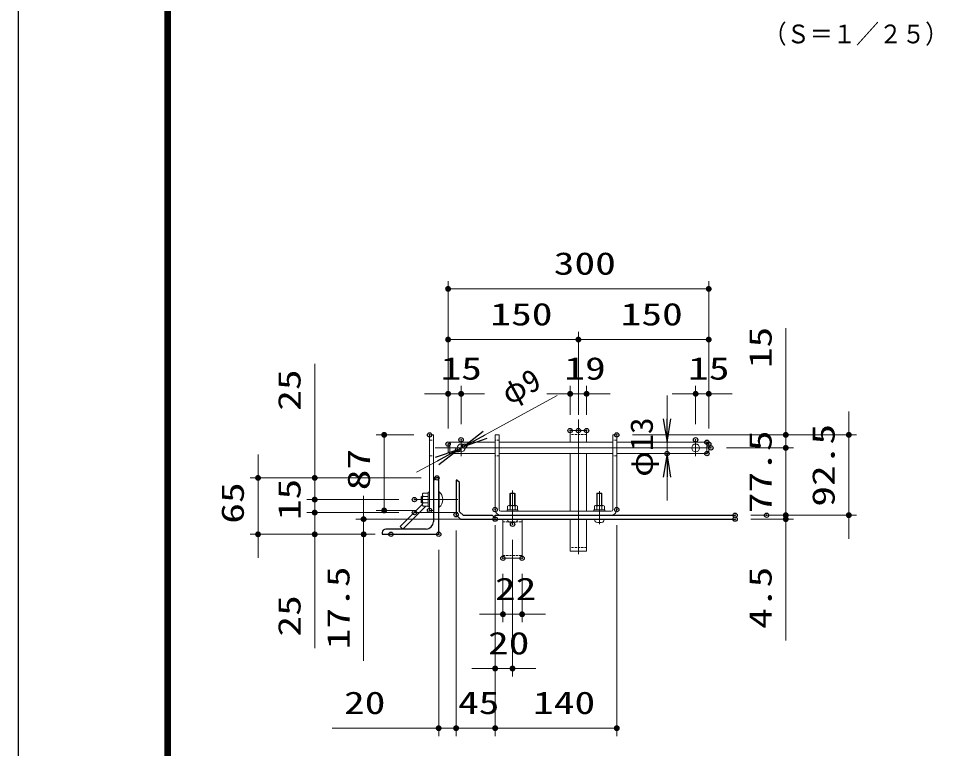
# Model space of a CAD drawing. Units: millimetres, scale not verified. Extents: x -5249 to 5251, y -3712 to 3712.
# Drawn here: x -5249 to -3129, y -2499 to -817 of the extents above; entities that cross this region are included whole.
import ezdxf
from ezdxf.enums import TextEntityAlignment as Align

# ---------------------------------------------------------------- set-up
doc = ezdxf.new("R2010")
doc.units = ezdxf.units.MM
doc.header["$LTSCALE"] = 20
doc.header["$PDMODE"] = 32
doc.header["$PDSIZE"] = 10
doc.linetypes.add('USER1', pattern=[0.375, 0.25, -0.125])
doc.linetypes.add('USER2', pattern=[50.8, 31.75, -6.35, 6.35, -6.35])
for name, color, linetype, lineweight in [('0-0_D-TTL', 7, 'Continuous', 25), ('0-2_D-STR1', 1, 'Continuous', 25), ('0-4_0', 7, 'Continuous', 25), ('0-5_D-STR-DIM', 7, 'Continuous', 13), ('0-7_D-STR-TXT', 7, 'Continuous', 13), ('0-9_D-BMK', 2, 'Continuous', 13), ('0-B_D-STR3', 3, 'Continuous', 13)]:
    doc.layers.add(name, color=color, linetype=linetype, lineweight=lineweight)
doc.layers.add('0-6_Defpoints', color=7, linetype='Continuous')
doc.styles.add('ＭＳ ゴシック', font='')
doc.styles.get('ＭＳ ゴシック').set_extended_font_data('MS Gothic')

# ---------------------------------------------------------------- blocks, each defined once
blk = doc.blocks.new('_DotSmall')
at = {"layer": '0-4_0'}
for points in [[(0, 0), (-2.5, 0), (-2.48, 0.313)], [(0, 0), (-2.48, -0.313), (-2.5, 0)], [(0, 0), (-2.48, 0.313), (-2.421, 0.622)], [(0, 0), (-2.421, -0.622), (-2.48, -0.313)], [(0, 0), (-2.421, 0.622), (-2.324, 0.92)], [(0, 0), (-2.324, -0.92), (-2.421, -0.622)], [(0, 0), (-2.324, 0.92), (-2.191, 1.204)], [(0, 0), (-2.191, -1.204), (-2.324, -0.92)], [(0, 0), (-2.191, 1.204), (-2.023, 1.469)], [(0, 0), (-2.023, -1.469), (-2.191, -1.204)], [(0, 0), (-2.023, 1.469), (-1.822, 1.711)], [(0, 0), (-1.822, -1.711), (-2.023, -1.469)], [(0, 0), (-1.822, 1.711), (-1.594, 1.926)], [(0, 0), (-1.594, -1.926), (-1.822, -1.711)], [(0, 0), (-1.594, 1.926), (-1.34, 2.111)], [(0, 0), (-1.34, -2.111), (-1.594, -1.926)], [(0, 0), (-1.34, 2.111), (-1.064, 2.262)], [(0, 0), (-1.064, -2.262), (-1.34, -2.111)], [(0, 0), (-1.064, 2.262), (-0.773, 2.378)], [(0, 0), (-0.773, -2.378), (-1.064, -2.262)], [(0, 0), (-0.773, 2.378), (-0.468, 2.456)], [(0, 0), (-0.468, -2.456), (-0.773, -2.378)], [(0, 0), (-0.468, 2.456), (-0.157, 2.495)], [(0, 0), (-0.157, -2.495), (-0.468, -2.456)], [(0, 0), (-0.157, 2.495), (0.157, 2.495)], [(0, 0), (0.157, -2.495), (-0.157, -2.495)], [(0, 0), (0.157, 2.495), (0.468, 2.456)], [(0, 0), (0.468, 2.456), (0.773, 2.378)], [(0, 0), (0.773, 2.378), (1.064, 2.262)], [(0, 0), (1.064, 2.262), (1.34, 2.111)], [(0, 0), (1.34, 2.111), (1.594, 1.926)], [(0, 0), (1.594, 1.926), (1.822, 1.711)], [(0, 0), (1.822, 1.711), (2.023, 1.469)], [(0, 0), (2.023, 1.469), (2.191, 1.204)], [(0, 0), (2.191, 1.204), (2.324, 0.92)], [(0, 0), (2.324, 0.92), (2.421, 0.622)], [(0, 0), (2.421, 0.622), (2.48, 0.313)], [(0, 0), (2.48, 0.313), (2.5, 0)], [(0, 0), (0.468, -2.456), (0.157, -2.495)], [(0, 0), (0.773, -2.378), (0.468, -2.456)], [(0, 0), (1.064, -2.262), (0.773, -2.378)], [(0, 0), (1.34, -2.111), (1.064, -2.262)], [(0, 0), (1.594, -1.926), (1.34, -2.111)], [(0, 0), (1.822, -1.711), (1.594, -1.926)], [(0, 0), (2.023, -1.469), (1.822, -1.711)], [(0, 0), (2.191, -1.204), (2.023, -1.469)], [(0, 0), (2.324, -0.92), (2.191, -1.204)], [(0, 0), (2.421, -0.622), (2.324, -0.92)], [(0, 0), (2.48, -0.313), (2.421, -0.622)], [(0, 0), (2.5, 0), (2.48, -0.313)]]:
    blk.add_solid(points, dxfattribs=at)
blk = doc.blocks.new('DARROWS')
at = {"layer": '0-4_0'}
blk.add_line((0, 0), (-19.982, 0), dxfattribs=at)
blk.add_lwpolyline([(-20, -3.333), (0, 0), (-20, 3.333)], dxfattribs=at)

msp = doc.modelspace()

# ---------------------------------------------------------------- linework, layer by layer
at = {"layer": '0-0_D-TTL', "color": 2}
msp.add_lwpolyline([(-5249.36, 3712.5), (5250.64, 3712.5), (5250.64, -3712.5), (-5249.36, -3712.5)], close=True, dxfattribs=at)
at = {"layer": '0-0_D-TTL'}
for points in [[(-4911.86, 3437.5), (4913.14, 3437.5), (4913.14, -3437.5), (-4911.86, -3437.5)], [(-4908.73, 3434.37), (4910.02, 3434.37), (4910.02, -3434.37), (-4908.73, -3434.37)], [(-4905.61, 3431.25), (4906.89, 3431.25), (4906.89, -3431.25), (-4905.61, -3431.25)], [(-4902.48, 3428.12), (4903.77, 3428.12), (4903.77, -3428.12), (-4902.48, -3428.12)], [(-4899.36, 3425), (4900.64, 3425), (4900.64, -3425), (-4899.36, -3425)]]:
    msp.add_lwpolyline(points, close=True, dxfattribs=at)
at = {"layer": '0-2_D-STR1'}
for p, q in [((-4293.79, -1883.43), (-4293.79, -1976.43)), ((-4370.5, -1987.43), (-4318.99, -1935.92)), ((-4364.5, -1993.43), (-4311.5, -1940.43)), ((-4151.79, -1961.43), (-3599.34, -1961.43)), ((-4151.79, -1970.43), (-4151.79, -1961.43)), ((-4151.79, -1970.43), (-3599.34, -1970.43)), ((-4310.79, -1993.43), (-4403.79, -1993.43)), ((-4364.5, -1993.43), (-4370.5, -1987.43)), ((-4411.79, -2005.43), (-4281.79, -2005.43))]:
    msp.add_line(p, q, dxfattribs=at)
for points in [[(-4281.79, -2005.43), (-4281.79, -1875.43), (-4285.79, -1875.43)], [(-4411.79, -2001.43), (-4411.79, -2005.43), (-4281.79, -2005.43)]]:
    msp.add_lwpolyline(points, dxfattribs=at)
msp.add_lwpolyline([(-4239.79, -1880.43), (-4241.79, -1880.43), (-4241.79, -1960.43), (-4231.79, -1970.43), (-4151.79, -1970.43), (-4151.79, -1968.43), (-4157.79, -1962.43), (-4224.79, -1962.43), (-4233.79, -1953.43), (-4233.79, -1886.43)], close=True, dxfattribs=at)
for centre, radius, start, end in [((-4285.79, -1883.43), 8, 90, 180), ((-4403.79, -2001.43), 8, 90, 180), ((-4310.79, -1976.43), 17, 270, 0)]:
    msp.add_arc(centre, radius, start, end, dxfattribs=at)
at = {"layer": '0-5_D-STR-DIM'}
for p, q in [((-4260.13, -1761.43), (-4260.13, -1422.21)), ((-4260.13, -1440.21), (-3660.13, -1440.21)), ((-3660.13, -1761.43), (-3660.13, -1422.21)), ((-4260.13, -1761.43), (-4260.13, -1538.91)), ((-3960.13, -1730.43), (-3960.13, -1538.91)), ((-3960.13, -1730.43), (-3960.13, -1538.91)), ((-3660.13, -1761.43), (-3660.13, -1538.91)), ((-3482.65, -1776.43), (-3482.65, -1531.03)), ((-4260.13, -1556.91), (-3960.13, -1556.91)), ((-3960.13, -1556.91), (-3660.13, -1556.91)), ((-4567.24, -1875.43), (-4567.24, -1612.93)), ((-4260.13, -1761.43), (-4260.13, -1663.84)), ((-4230.13, -1751.84), (-4230.13, -1663.84)), ((-3979.13, -1730.43), (-3979.13, -1663.84)), ((-3941.13, -1730.43), (-3941.13, -1663.84)), ((-3690.13, -1751.84), (-3690.13, -1663.84)), ((-3660.13, -1761.43), (-3660.13, -1663.84)), ((-4260.13, -1681.84), (-4314.13, -1681.84)), ((-4260.13, -1681.84), (-4230.13, -1681.84)), ((-4230.13, -1681.84), (-4176.13, -1681.84)), ((-4008.97, -1685.64), (-4174.84, -1776.23)), ((-3979.13, -1681.84), (-4033.13, -1681.84)), ((-3979.13, -1681.84), (-3941.13, -1681.84)), ((-3941.13, -1681.84), (-3887.13, -1681.84)), ((-3756.1, -1739.43), (-3756.1, -1685.43)), ((-3690.13, -1681.84), (-3744.13, -1681.84)), ((-3690.13, -1681.84), (-3660.13, -1681.84)), ((-3660.13, -1681.84), (-3606.13, -1681.84)), ((-3337.53, -1776.43), (-3337.53, -1722.43)), ((-3482.65, -1806.43), (-3482.65, -1752.43)), ((-4338.79, -1776.43), (-4425.35, -1776.43)), ((-4407.35, -1950.43), (-4407.35, -1776.43)), ((-3835.79, -1776.43), (-3319.53, -1776.43)), ((-3835.79, -1776.43), (-3464.65, -1776.43)), ((-3482.65, -1806.43), (-3482.65, -1776.43)), ((-3337.53, -1961.43), (-3337.53, -1776.43)), ((-4238.03, -1810.74), (-4222.24, -1802.12)), ((-3700.13, -1793.43), (-3792.1, -1793.43)), ((-3756.1, -1793.43), (-3756.1, -1819.43)), ((-4697.72, -1875.43), (-4697.72, -1821.43)), ((-3700.13, -1819.43), (-3792.1, -1819.43)), ((-3619.07, -1806.43), (-3464.65, -1806.43)), ((-3619.07, -1806.43), (-3464.65, -1806.43)), ((-3482.65, -1806.43), (-3482.65, -1860.43)), ((-3482.65, -1806.43), (-3482.65, -1961.43)), ((-4285.42, -1836.63), (-4332.82, -1862.51)), ((-4321.79, -1875.43), (-4715.72, -1875.43)), ((-4697.72, -2005.43), (-4697.72, -1875.43)), ((-4321.79, -1875.43), (-4585.24, -1875.43)), ((-4567.24, -1925.43), (-4567.24, -1871.43)), ((-4567.24, -1925.43), (-4567.24, -1875.43)), ((-3756.1, -1873.43), (-3756.1, -1927.43)), ((-4567.24, -1955.43), (-4567.24, -1901.43)), ((-3482.65, -1961.43), (-3482.65, -1907.43)), ((-4373.84, -1925.43), (-4585.24, -1925.43)), ((-4373.84, -1925.43), (-4585.24, -1925.43)), ((-4567.24, -1955.43), (-4567.24, -1925.43)), ((-4567.24, -1925.43), (-4567.24, -1979.43)), ((-4454.51, -1970.43), (-4454.51, -1916.43)), ((-4338.79, -1950.43), (-4425.35, -1950.43)), ((-4373.84, -1955.43), (-4585.24, -1955.43)), ((-4373.84, -1955.43), (-4585.24, -1955.43)), ((-4567.24, -1955.43), (-4567.24, -2005.43)), ((-4567.24, -1955.43), (-4567.24, -2009.43)), ((-4187.79, -1970.43), (-4472.51, -1970.43)), ((-4454.51, -1970.43), (-4454.51, -2005.43)), ((-3563.34, -1961.43), (-3319.53, -1961.43)), ((-3563.34, -1961.43), (-3464.65, -1961.43)), ((-3563.34, -1970.43), (-3464.65, -1970.43)), ((-3490.84, -1961.43), (-3464.65, -1961.43)), ((-3482.65, -1961.43), (-3482.65, -1970.43)), ((-3482.65, -1961.43), (-3482.65, -2015.43)), ((-3482.65, -1970.43), (-3482.65, -2250.03)), ((-3337.53, -1961.43), (-3337.53, -2015.43)), ((-4151.79, -1984.43), (-4151.79, -2332.5)), ((-4151.79, -1984.43), (-4151.79, -2469.83)), ((-3871.79, -1984.43), (-3871.79, -2469.83)), ((-4427.79, -2005.43), (-4715.72, -2005.43)), ((-4697.72, -2005.43), (-4697.72, -2059.43)), ((-4427.79, -2005.43), (-4585.24, -2005.43)), ((-4567.24, -2005.43), (-4567.24, -2267.93)), ((-4427.79, -2005.43), (-4472.51, -2005.43)), ((-4454.51, -2005.43), (-4454.51, -2297.03)), ((-4241.79, -1996.43), (-4241.79, -2469.83)), ((-4241.79, -1996.43), (-4241.79, -2469.83)), ((-4151.79, -2006.43), (-4151.79, -2469.83)), ((-4111.79, -2018.25), (-4111.79, -2332.5)), ((-4281.79, -2041.43), (-4281.79, -2469.83)), ((-4133.79, -2096.43), (-4133.79, -2207.54)), ((-4089.79, -2096.43), (-4089.79, -2207.54)), ((-4133.79, -2189.54), (-4187.79, -2189.54)), ((-4133.79, -2189.54), (-4089.79, -2189.54)), ((-4089.79, -2189.54), (-4035.79, -2189.54)), ((-4151.79, -2314.5), (-4205.79, -2314.5)), ((-4151.79, -2314.5), (-4111.79, -2314.5)), ((-4111.79, -2314.5), (-4057.79, -2314.5)), ((-4281.79, -2451.83), (-4526.74, -2451.83)), ((-4241.79, -2451.83), (-4295.79, -2451.83)), ((-4241.79, -2451.83), (-4281.79, -2451.83)), ((-4241.79, -2451.83), (-4151.79, -2451.83)), ((-4241.79, -2451.83), (-4187.79, -2451.83)), ((-4151.79, -2451.83), (-4097.79, -2451.83)), ((-4151.79, -2451.83), (-3871.79, -2451.83))]:
    msp.add_line(p, q, dxfattribs=at)
at = {"layer": '0-6_Defpoints'}
for p in [(-3660.13, -1440.21), (-3960.13, -1556.91), (-3660.13, -1556.91), (-4230.13, -1681.84), (-3941.13, -1681.84), (-3660.13, -1681.84), (-4407.35, -1776.43), (-4302.79, -1776.43), (-3979.13, -1766.43), (-3960.13, -1766.43), (-3941.13, -1766.43), (-3871.79, -1776.43), (-3337.53, -1776.43), (-4260.13, -1797.43), (-4230.13, -1787.84), (-4222.24, -1802.12), (-3690.13, -1787.84), (-3664.13, -1793.43), (-3660.13, -1797.43), (-3655.07, -1806.43), (-3482.65, -1806.43), (-4238.03, -1810.74), (-3756.1, -1819.43), (-3664.13, -1819.43), (-4697.72, -1875.43), (-4567.24, -1875.43), (-4285.79, -1875.43), (-4285.79, -1875.43), (-4567.24, -1925.43), (-4337.84, -1925.43), (-4567.24, -1955.43), (-4337.84, -1955.43), (-4302.79, -1950.43), (-4151.79, -1948.43), (-3871.79, -1948.43), (-4454.51, -1970.43), (-4241.79, -1960.43), (-4151.79, -1970.43), (-4151.79, -1970.43), (-3599.34, -1961.43), (-3599.34, -1970.43), (-3526.84, -1961.43), (-3482.65, -1961.43), (-3482.65, -1961.43), (-4111.79, -1982.25), (-4391.79, -2005.43), (-4281.79, -2005.43), (-4133.79, -2060.43), (-4089.79, -2060.43), (-4089.79, -2189.54), (-4111.79, -2314.5), (-4241.79, -2451.83), (-4151.79, -2451.83), (-3871.79, -2451.83)]:
    msp.add_point(p, dxfattribs=at)
at = {"layer": '0-9_D-BMK', "linetype": 'USER2'}
for p, q in [((-3960.13, -2051.39), (-3960.13, -1741.09)), ((-4230.13, -1825.46), (-4230.13, -1787.84)), ((-3690.13, -1825.46), (-3690.13, -1787.84)), ((-3655.07, -1806.43), (-4303.09, -1806.43)), ((-4111.79, -1982.25), (-4111.79, -1904.27)), ((-3911.79, -1982.25), (-3911.79, -1906.08)), ((-4337.84, -1925.43), (-4237.74, -1925.43)), ((-4337.84, -1955.43), (-4237.74, -1955.43))]:
    msp.add_line(p, q, dxfattribs=at)
at = {"layer": '0-B_D-STR3'}
for p, q in [((-4302.79, -1776.43), (-4302.79, -1950.43)), ((-4302.79, -1776.43), (-4293.79, -1776.43)), ((-4293.79, -1776.43), (-4293.79, -1950.43)), ((-4151.79, -1776.43), (-4151.79, -1948.43)), ((-4151.79, -1776.43), (-4142.79, -1776.43)), ((-4142.79, -1776.43), (-4142.79, -1948.43)), ((-3941.13, -1766.43), (-3979.13, -1766.43)), ((-3979.13, -1793.43), (-3979.13, -1766.43)), ((-3941.13, -1793.43), (-3941.13, -1766.43)), ((-3880.79, -1776.43), (-3880.79, -1948.43)), ((-3880.79, -1776.43), (-3871.79, -1776.43)), ((-3871.79, -1776.43), (-3871.79, -1948.43)), ((-4260.13, -1797.43), (-4256.13, -1793.43)), ((-4260.13, -1815.43), (-4260.13, -1797.43)), ((-4256.13, -1793.43), (-4256.13, -1819.43)), ((-4151.79, -1793.43), (-4256.13, -1793.43)), ((-3880.79, -1793.43), (-4142.79, -1793.43)), ((-3664.13, -1793.43), (-3871.79, -1793.43)), ((-3660.13, -1815.43), (-3660.13, -1797.43)), ((-4260.13, -1815.43), (-4256.13, -1819.43)), ((-4151.79, -1819.43), (-4256.13, -1819.43)), ((-3880.79, -1819.43), (-4142.79, -1819.43)), ((-3979.13, -1952.43), (-3979.13, -1819.43)), ((-3941.13, -1952.43), (-3941.13, -1819.43)), ((-3664.13, -1819.43), (-3871.79, -1819.43)), ((-3664.13, -1819.43), (-3660.13, -1815.43)), ((-4280.79, -1907.63), (-4281.79, -1907.63)), ((-4280.79, -1907.63), (-4280.79, -1943.23)), ((-4321.79, -1919.03), (-4318.99, -1919.03)), ((-4320.19, -1917.43), (-4320.19, -1933.43)), ((-4318.99, -1936.76), (-4318.99, -1914.08)), ((-4305.99, -1910.43), (-4317.79, -1910.43)), ((-4305.99, -1917.95), (-4317.79, -1917.95)), ((-4117.79, -1911.63), (-4116.59, -1910.43)), ((-4117.79, -1911.63), (-4105.79, -1911.63)), ((-4117.79, -1939.23), (-4117.79, -1911.63)), ((-4116.59, -1910.43), (-4106.99, -1910.43)), ((-4116.59, -1910.43), (-4116.59, -1939.23)), ((-4106.99, -1910.43), (-4106.99, -1939.23)), ((-4106.99, -1910.43), (-4105.79, -1911.63)), ((-4105.79, -1939.23), (-4105.79, -1911.63)), ((-3917.79, -1911.63), (-3916.59, -1910.43)), ((-3917.79, -1939.23), (-3917.79, -1911.63)), ((-3917.79, -1911.63), (-3905.79, -1911.63)), ((-3916.59, -1910.43), (-3906.99, -1910.43)), ((-3916.59, -1910.43), (-3916.59, -1939.23)), ((-3906.99, -1910.43), (-3905.79, -1911.63)), ((-3906.99, -1910.43), (-3906.99, -1939.23)), ((-3905.79, -1939.23), (-3905.79, -1911.63)), ((-4321.79, -1931.83), (-4318.99, -1931.83)), ((-4306, -1932.93), (-4317.79, -1932.93)), ((-4305.99, -1940.43), (-4317.79, -1940.43)), ((-4302.79, -1942.43), (-4305.99, -1942.43)), ((-4302.79, -1950.43), (-4293.79, -1950.43)), ((-4280.79, -1943.23), (-4281.79, -1943.23)), ((-4124.29, -1949.23), (-4099.29, -1949.23)), ((-4124.29, -1952.43), (-4124.29, -1949.23)), ((-4123.29, -1949.23), (-4123.29, -1940.43)), ((-4120.63, -1939.23), (-4103.03, -1939.23)), ((-4117.54, -1940.43), (-4117.54, -1949.23)), ((-4106.04, -1940.43), (-4106.04, -1949.23)), ((-4100.29, -1949.23), (-4100.29, -1940.43)), ((-4099.29, -1952.43), (-4099.29, -1949.23)), ((-3924.29, -1949.23), (-3899.29, -1949.23)), ((-3924.29, -1952.43), (-3924.29, -1949.23)), ((-3923.29, -1949.23), (-3923.29, -1940.43)), ((-3920.63, -1939.23), (-3903.03, -1939.23)), ((-3917.54, -1940.43), (-3917.54, -1949.23)), ((-3906.04, -1940.43), (-3906.04, -1949.23)), ((-3900.29, -1949.23), (-3900.29, -1940.43)), ((-3899.29, -1952.43), (-3899.29, -1949.23)), ((-4141.79, -1961.43), (-3884.79, -1961.43)), ((-4138.79, -1952.43), (-3884.79, -1952.43)), ((-4133.79, -2060.43), (-4133.79, -1970.43)), ((-4122.29, -1973.48), (-4122.29, -1970.43)), ((-4101.29, -1973.48), (-4101.29, -1970.43)), ((-4089.79, -2060.43), (-4089.79, -1970.43)), ((-3979.13, -2044.43), (-3979.13, -1970.43)), ((-3941.13, -2044.43), (-3941.13, -1970.43)), ((-3922.29, -1973.48), (-3922.29, -1970.43)), ((-3901.29, -1973.48), (-3901.29, -1970.43)), ((-3941.13, -2044.43), (-3979.13, -2044.43)), ((-4133.79, -2060.43), (-4089.79, -2060.43))]:
    msp.add_line(p, q, dxfattribs=at)
at = {"layer": '0-B_D-STR3', "linetype": 'USER1'}
for p, q in [((-3941.13, -1775.43), (-3979.13, -1775.43)), ((-4302.79, -1788.43), (-4293.79, -1788.43)), ((-4142.79, -1788.43), (-4151.79, -1788.43)), ((-3871.79, -1788.43), (-3880.79, -1788.43)), ((-4302.79, -1824.43), (-4293.79, -1824.43)), ((-4142.79, -1824.43), (-4151.79, -1824.43)), ((-3871.79, -1824.43), (-3880.79, -1824.43)), ((-4133.79, -1976.43), (-4089.79, -1976.43)), ((-3941.13, -2035.43), (-3979.13, -2035.43)), ((-4133.79, -2054.43), (-4089.79, -2054.43))]:
    msp.add_line(p, q, dxfattribs=at)
at = {"layer": '0-B_D-STR3'}
for points in [[(-3660.13, -1797.43), (-3664.13, -1793.43), (-3664.13, -1819.43)], [(-4302.79, -1908.43), (-4305.99, -1908.43), (-4305.99, -1942.43)], [(-4318.99, -1917.43), (-4320.19, -1917.43), (-4321.79, -1919.03)], [(-4318.99, -1933.43), (-4320.19, -1933.43), (-4321.79, -1931.83), (-4321.79, -1919.03)]]:
    msp.add_lwpolyline(points, dxfattribs=at)
for centre in [(-4230.13, -1806.43), (-3690.13, -1806.43)]:
    msp.add_circle(centre, 9, dxfattribs=at)
for centre, radius, start, end in [((-4294.91, -1925.43), 22.72, 308.42534, 51.57466), ((-4312.51, -1914.19), 6.48, 144.55918, 215.44082), ((-4295, -1925.44), 23.98, 161.79952, 198.20048), ((-4312.53, -1936.68), 6.46, 144.49677, 215.50323), ((-4138.79, -1948.43), 13, 180, 270), ((-4138.79, -1948.43), 4, 180, 270), ((-4120.41, -1943.26), 4.03, 44.49916, 135.50084), ((-4111.79, -1953.61), 14.38, 66.42363, 113.57637), ((-4103.16, -1943.27), 4.04, 44.61546, 135.38454), ((-3920.41, -1943.26), 4.03, 44.49916, 135.50084), ((-3911.79, -1953.61), 14.38, 66.42363, 113.57637), ((-3903.16, -1943.27), 4.04, 44.61546, 135.38454), ((-3884.79, -1948.43), 13, 270, 0), ((-3884.79, -1948.43), 4, 270, 0), ((-4118.49, -1973.48), 3.8, 180, 253.92714), ((-4111.79, -1950.23), 28, 253.92714, 286.07286), ((-4105.09, -1973.48), 3.8, 286.07286, 0), ((-3918.49, -1973.48), 3.8, 180, 253.92714), ((-3911.79, -1950.23), 28, 253.92714, 286.07286), ((-3905.09, -1973.48), 3.8, 286.07286, 0)]:
    msp.add_arc(centre, radius, start, end, dxfattribs=at)

# ---------------------------------------------------------------- block references
at = {"layer": '0-5_D-STR-DIM', "xscale": 2.7, "yscale": 2.7}
for name, p, rotation in [('_DotSmall', (-4260.13, -1440.21), 180), ('_DotSmall', (-4260.13, -1556.91), 180), ('_DotSmall', (-3960.13, -1556.91), 180), ('_DotSmall', (-4230.13, -1681.84), 180), ('_DotSmall', (-3941.13, -1681.84), 180), ('_DotSmall', (-3660.13, -1681.84), 180), ('DARROWS', (-3756.1, -1793.43), 270), ('_DotSmall', (-4407.35, -1776.43), 90), ('DARROWS', (-4222.24, -1802.12), 208.64179), ('_DotSmall', (-3482.65, -1776.43), 270), ('_DotSmall', (-3337.53, -1776.43), 270), ('_DotSmall', (-3482.65, -1806.43), 90), ('_DotSmall', (-3482.65, -1806.43), 270), ('DARROWS', (-4238.03, -1810.74), 28.64179), ('DARROWS', (-3756.1, -1819.43), 90), ('_DotSmall', (-4697.72, -1875.43), 270), ('_DotSmall', (-4567.24, -1875.43), 270), ('_DotSmall', (-4567.24, -1925.43), 270), ('_DotSmall', (-4567.24, -1925.43), 90), ('_DotSmall', (-4567.24, -1955.43), 270), ('_DotSmall', (-4567.24, -1955.43), 90), ('_DotSmall', (-4407.35, -1950.43), 270), ('_DotSmall', (-4454.51, -1970.43), 270), ('_DotSmall', (-3482.65, -1961.43), 270), ('_DotSmall', (-3482.65, -1961.43), 90), ('_DotSmall', (-3482.65, -1970.43), 90), ('_DotSmall', (-3337.53, -1961.43), 90), ('_DotSmall', (-4697.72, -2005.43), 90), ('_DotSmall', (-4567.24, -2005.43), 90), ('_DotSmall', (-4454.51, -2005.43), 90), ('_DotSmall', (-4089.79, -2189.54), 180), ('_DotSmall', (-4111.79, -2314.5), 180), ('_DotSmall', (-4241.79, -2451.83), 180), ('_DotSmall', (-4151.79, -2451.83), 180), ('_DotSmall', (-4151.79, -2451.83), 180)]:
    msp.add_blockref(name, p, dxfattribs=dict(at, rotation=rotation))
for p in [(-3660.13, -1440.21), (-3960.13, -1556.91), (-3660.13, -1556.91), (-4260.13, -1681.84), (-3979.13, -1681.84), (-3690.13, -1681.84), (-4133.79, -2189.54), (-4151.79, -2314.5), (-4281.79, -2451.83), (-4241.79, -2451.83), (-3871.79, -2451.83)]:
    msp.add_blockref('_DotSmall', p, dxfattribs=at)

# ---------------------------------------------------------------- texts
at = {"layer": '0-5_D-STR-DIM', "style": 'ＭＳ ゴシック', "width": 1.35}
for s, p in [('300', (-4016.83, -1423.2)), ('150', (-4162.78, -1539.9)), ('150', (-3862.78, -1539.9)), ('15', (-4277.53, -1664.83)), ('19', (-3992.53, -1664.83)), ('15', (-3707.53, -1664.83)), ('22', (-4152.29, -2172.53)), ('20', (-4168.24, -2297.49)), ('20', (-4499.74, -2434.82)), ('45', (-4237.29, -2434.82)), ('140', (-4064.44, -2434.82))]:
    msp.add_text(s, height=51.91, dxfattribs=at).set_placement(p, align=Align.BOTTOM_LEFT)
at = {"layer": '0-5_D-STR-DIM', "style": 'ＭＳ ゴシック'}
for s, height, width, p in [('15', 51.91, 1.35, (-3499.66, -1622.83)), ('25', 51.91, 1.35, (-4584.25, -1720.93)), ('φ13', 51.95, 1.1, (-3773.11, -1872.85)), ('92.5', 51.91, 1.35, (-3354.54, -1941.83)), ('77.5', 51.91, 1.35, (-3499.66, -1956.83)), ('87', 51.91, 1.35, (-4424.36, -1903.93)), ('15', 51.91, 1.35, (-4584.25, -1972.83)), ('65', 51.91, 1.35, (-4714.72, -1980.93)), ('17.5', 51.91, 1.35, (-4471.52, -2270.03)), ('4.5', 51.91, 1.35, (-3499.66, -2223.03)), ('25', 51.91, 1.35, (-4584.25, -2240.93))]:
    msp.add_text(s, height=height, rotation=90, dxfattribs=dict(at, width=width)).set_placement(p, align=Align.BOTTOM_LEFT)
msp.add_text('φ9', height=51.95, rotation=28.642, dxfattribs=at).set_placement((-4111.91, -1722.48), align=Align.BOTTOM_LEFT)
at = {"layer": '0-7_D-STR-TXT', "style": 'ＭＳ ゴシック', "width": 0.9}
msp.add_text('（Ｓ＝１／２５）', height=43.3, dxfattribs=at).set_placement((-3533.82, -887.86), align=Align.BOTTOM_LEFT)

doc.saveas('drawing.dxf')
